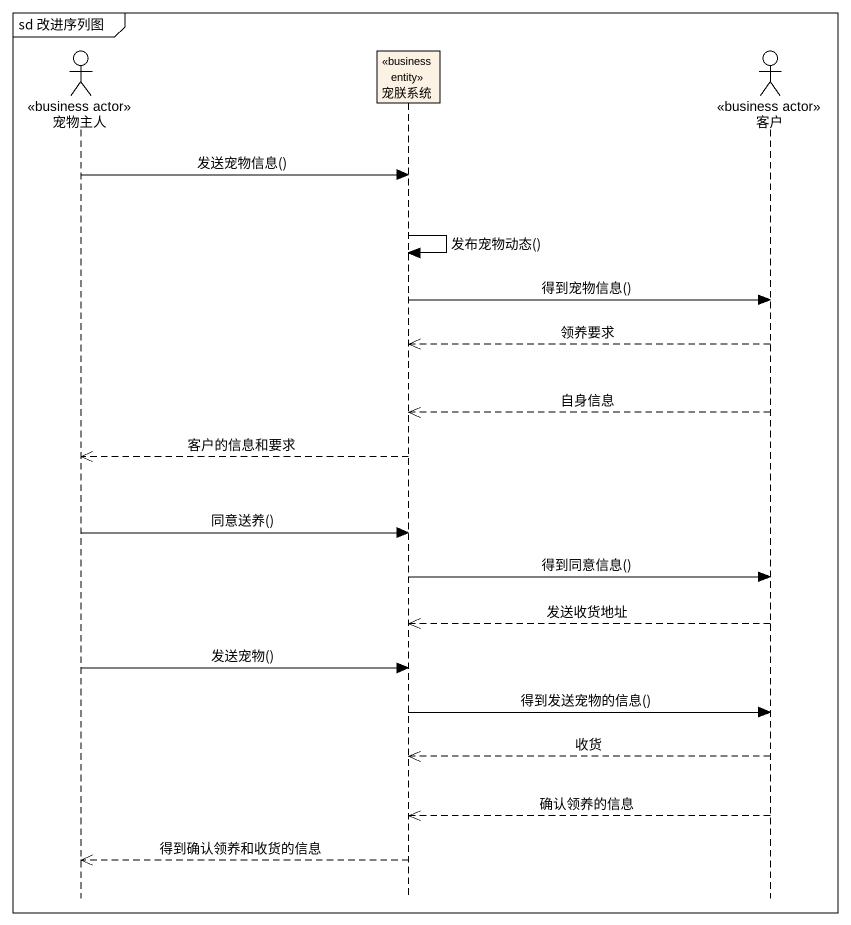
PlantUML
@startuml
mainframe sd 改进序列图
hide footbox
actor 宠物主人 <<business actor>>
participant 宠朕系统 <<business entity>>
actor 客户 <<business actor>>

宠物主人 -> 宠朕系统 : 发送宠物信息()
宠朕系统 -> 宠朕系统 : 发布宠物动态()
宠朕系统 -> 客户 : 得到宠物信息()
客户 -->> 宠朕系统 : 领养要求
客户 -->> 宠朕系统 : 自身信息
宠朕系统 -->> 宠物主人 : 客户的信息和要求
宠物主人 -> 宠朕系统 : 同意送养()
宠朕系统 -> 客户 : 得到同意信息()
客户 -->> 宠朕系统 : 发送收货地址
宠物主人 -> 宠朕系统 : 发送宠物()
宠朕系统 -> 客户 : 得到发送宠物的信息()
客户 -->> 宠朕系统 : 收货
客户 -->> 宠朕系统 : 确认领养的信息
宠朕系统 -->> 宠物主人 : 得到确认领养和收货的信息
@enduml
